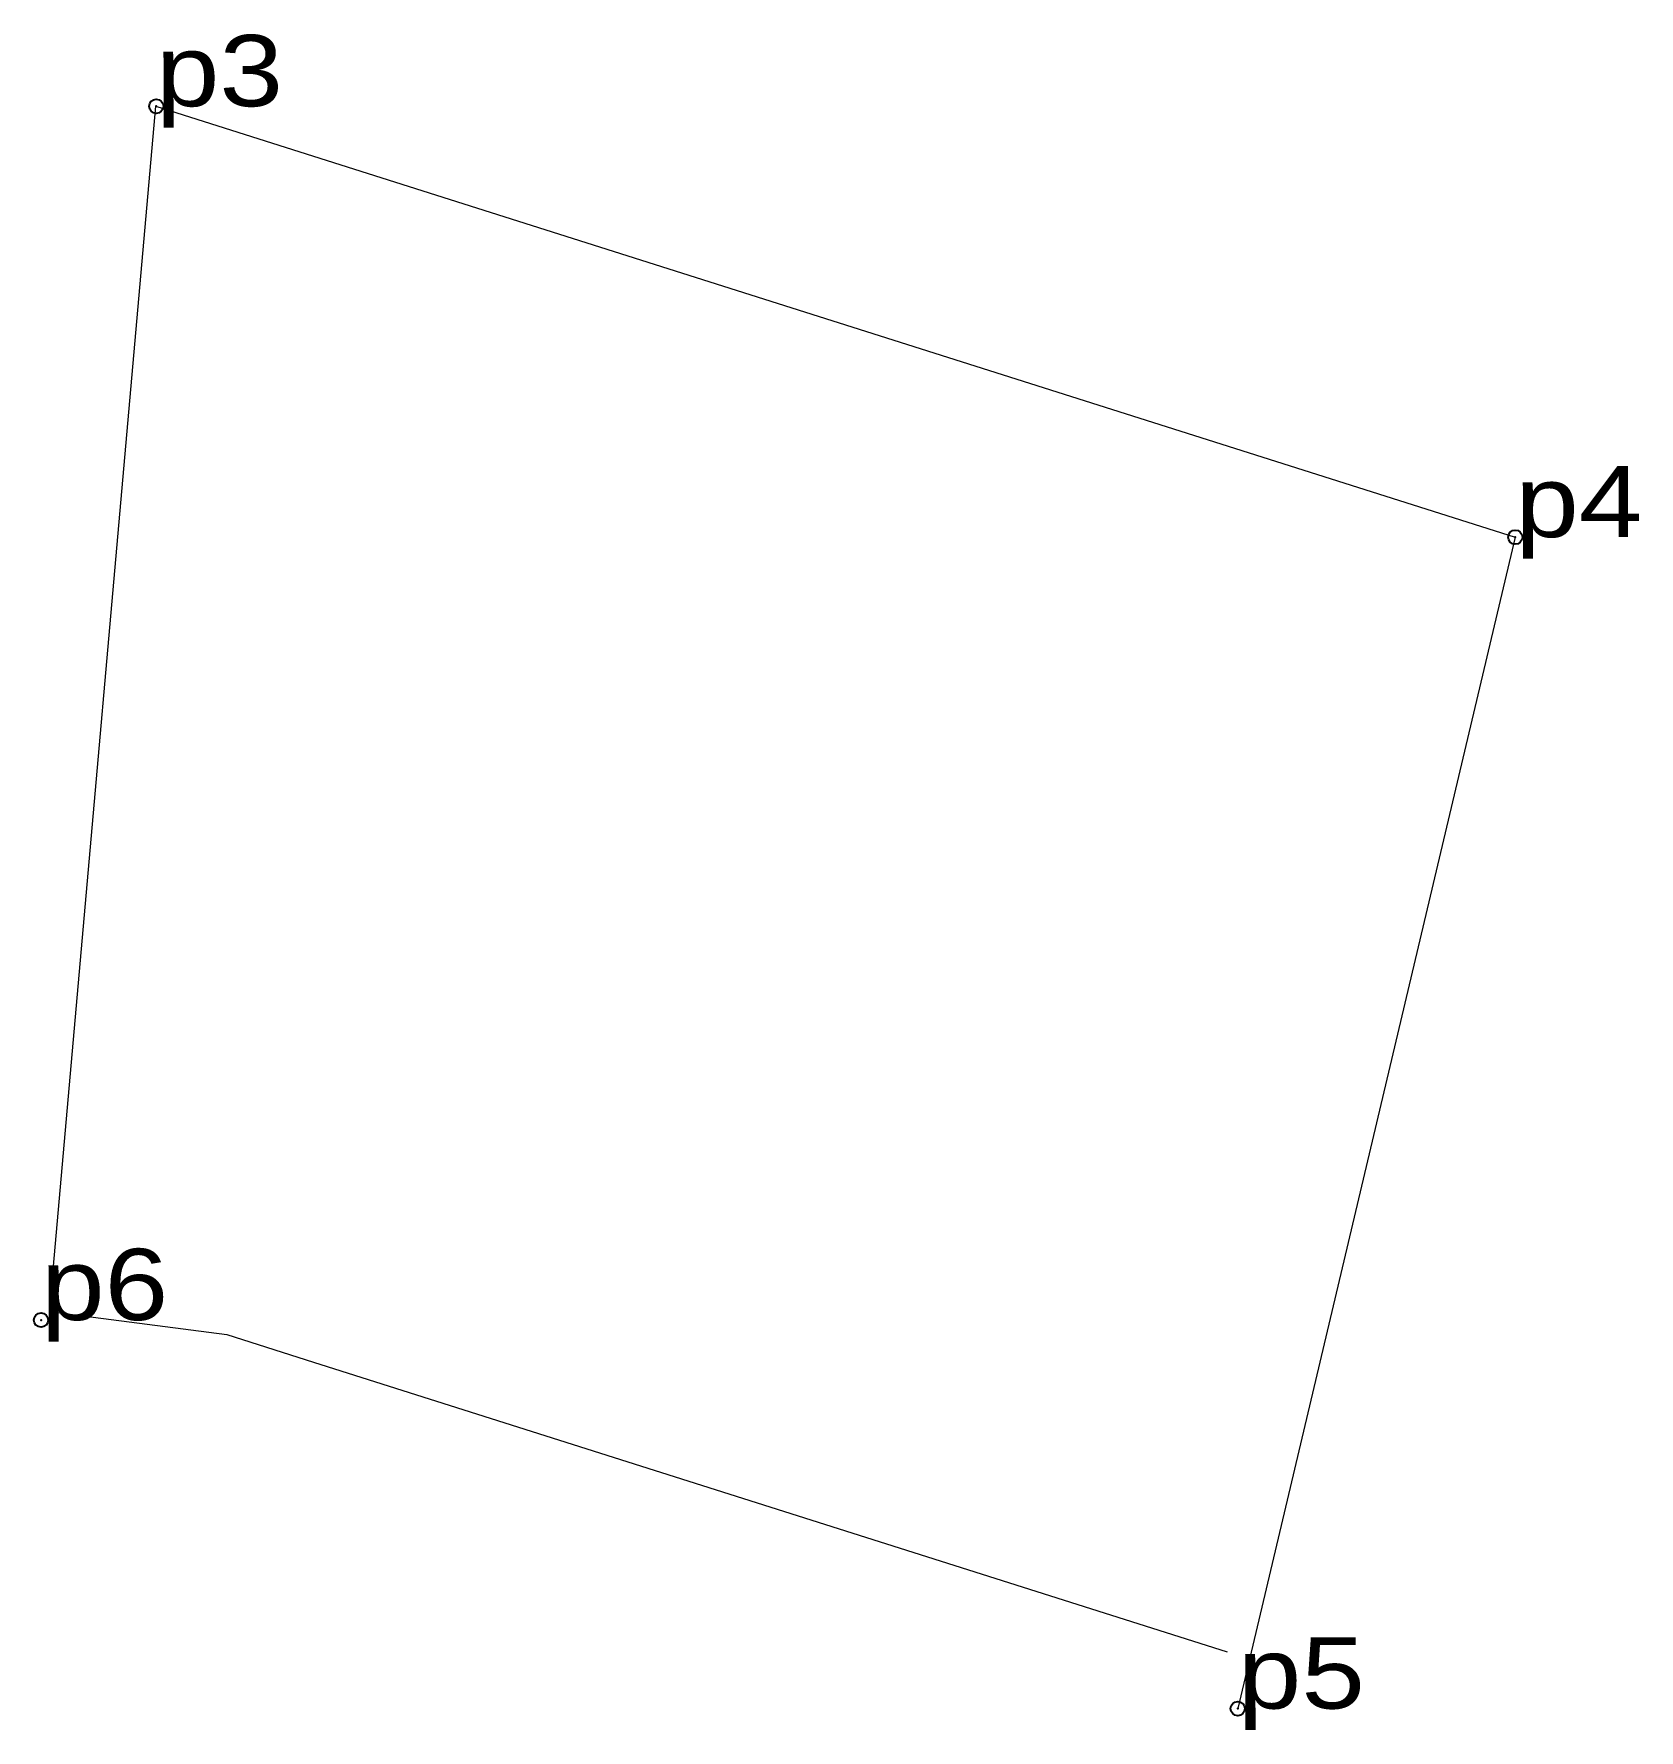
# Model space of a CAD drawing. Header units: metres. Extents: x 537738 to 548760, y 1820503 to 1837962.
# Drawn here: x 548567.4 to 548607.95, y 1837919.25 to 1837962.08 of the extents above.
import ezdxf

# ---------------------------------------------------------------- set-up
doc = ezdxf.new("R2010")
doc.units = ezdxf.units.M
doc.header["$LTSCALE"] = 0.72
doc.header["$PDMODE"] = 32
doc.header["$PDSIZE"] = 0.36
doc.layers.add('12', color=7, linetype='Continuous')
doc.layers.add('7', color=7, linetype='Continuous')
doc.layers.add('15', color=7, linetype='Continuous', lineweight=13)

msp = doc.modelspace()

# ---------------------------------------------------------------- linework, layer by layer
at = {"layer": '15'}
for p, q in [((548567.79, 1837929.82), (548570.48, 1837960.25)), ((548570.48, 1837960.25), (548604.82, 1837949.37)), ((548604.82, 1837949.37), (548597.81, 1837919.79)), ((548567.79, 1837929.82), (548572.27, 1837929.24)), ((548572.27, 1837929.24), (548574.46, 1837928.54)), ((548574.46, 1837928.54), (548597.54, 1837921.22))]:
    msp.add_line(p, q, dxfattribs=at)
at = {"layer": '7'}
for p in [(548570.49, 1837960.25), (548604.82, 1837949.37), (548567.58, 1837929.6), (548597.81, 1837919.79)]:
    msp.add_point(p, dxfattribs=at)

# ---------------------------------------------------------------- texts
at = {"layer": '12', "width": 1.2}
for s, p in [('p3', (548570.48, 1837960.25)), ('p4', (548604.82, 1837949.37)), ('p6', (548567.58, 1837929.6)), ('p5', (548597.81, 1837919.79))]:
    msp.add_text(s, height=1.8, dxfattribs=at).set_placement(p)

doc.saveas('drawing.dxf')
